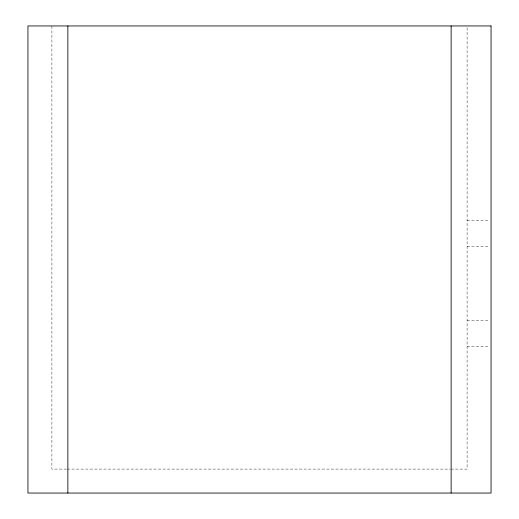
<?xml version="1.0" encoding="UTF-8"?>
<svg xmlns="http://www.w3.org/2000/svg" width="519" height="519" viewBox="0 0 519 519"><rect width="100%" height="100%" fill="white"/><g stroke="black" fill="none" stroke-linecap="round" stroke-linejoin="round"><path stroke-width="0.39" stroke-dasharray="2.6 1.95" d="M467.1 220.679L489.456 220.679M467.1 246.324L489.456 246.324M467.1 320.58L489.456 320.58M467.1 346.225L489.456 346.231M66.471 469.098L51.9 469.098L51.9 25.95M67.275 469.098L450.103 469.098M450.914 469.098L467.1 469.098L467.1 25.95"/><path stroke-width="0.78" d="M451.128 25.95L451.128 493.05M67.872 25.95L67.872 493.05M491.052 25.95L27.948 25.95L27.948 493.05L491.052 493.05L491.052 25.95"/></g></svg>
